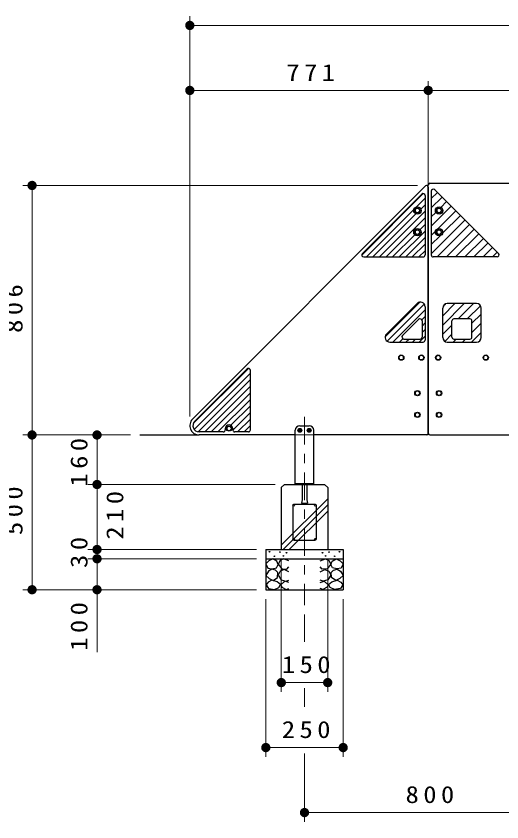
# Model space of a CAD drawing. Units: millimetres on the paper, scale 1:30. Extents: x -385 to 0, y -5 to 267.
# Drawn here: x -313.9 to -261.6, y 44.8 to 131.6 of the extents above; entities that cross this region are included whole.
import ezdxf

# ---------------------------------------------------------------- set-up
doc = ezdxf.new("R2010")
doc.units = ezdxf.units.MM
doc.linetypes.add('USER1', pattern=[4.5, 2.5, -2])
doc.linetypes.add('USER2', pattern=[6, 3, -1, 1, -1])
doc.layers.add('1_30', color=7, linetype='Continuous', lineweight=25)
doc.styles.add('ＭＳ ゴシック', font='')
doc.styles.get('ＭＳ ゴシック').set_extended_font_data('MS Gothic')

# ---------------------------------------------------------------- blocks, each defined once
blk = doc.blocks.new('filled_dot')
at = {"color": 0, "linetype": 'Continuous', "lineweight": -2, "const_width": 1.25}
blk.add_lwpolyline([(-0.625, 0, 1), (0.625, 0, 1)], format="xyb", close=True, dxfattribs=at)

msp = doc.modelspace()

# ---------------------------------------------------------------- linework, layer by layer
at = {"layer": '1_30', "lineweight": 13}
for p, q in [((-295.194, 124.609), (-295.194, 131.609)), ((-295.194, 130.609), (-203.43, 130.609)), ((-295.194, 88.503), (-295.194, 124.609)), ((-269.503, 113.401), (-269.503, 124.609)), ((-269.503, 114.442), (-269.503, 124.609)), ((-295.194, 123.609), (-269.503, 123.609)), ((-269.503, 123.609), (-242.397, 123.609)), ((-270.669, 113.373), (-313.194, 113.373)), ((-312.194, 86.503), (-312.194, 113.373)), ((-301.585, 86.503), (-313.194, 86.503)), ((-301.585, 86.503), (-313.194, 86.503)), ((-312.194, 69.836), (-312.194, 86.503)), ((-305.194, 81.169), (-305.194, 86.503)), ((-286.003, 81.169), (-306.194, 81.169)), ((-305.194, 74.169), (-305.194, 81.169)), ((-285.336, 74.632), (-280.336, 79.632)), ((-285.138, 74.17), (-280.336, 78.972)), ((-284.478, 74.17), (-280.336, 78.312)), ((-288.003, 74.169), (-306.194, 74.169)), ((-305.194, 73.169), (-305.194, 74.169)), ((-288.003, 73.169), (-306.194, 73.169)), ((-305.194, 63.122), (-305.194, 73.169)), ((-285.336, 73.169), (-285.336, 58.836)), ((-280.336, 73.169), (-280.336, 58.836)), ((-288.003, 69.836), (-313.194, 69.836)), ((-287.003, 68.836), (-287.003, 51.836)), ((-278.669, 68.836), (-278.669, 51.836)), ((-282.836, 67.179), (-282.836, 64.222)), ((-280.336, 59.836), (-285.336, 59.836)), ((-282.836, 59.222), (-282.836, 57.217)), ((-278.669, 52.836), (-287.003, 52.836)), ((-282.836, 52.217), (-282.836, 44.836)), ((-256.169, 45.836), (-282.836, 45.836))]:
    msp.add_line(p, q, dxfattribs=at)
at = {"layer": '1_30', "color": 4}
for p, q in [((-269.787, 113.324), (-294.901, 88.21)), ((-269.503, 113.206), (-269.503, 86.669)), ((-270.206, 112.434), (-276.6, 106.039)), ((-269.836, 112.281), (-269.836, 105.886)), ((-276.447, 105.669), (-270.053, 105.669)), ((-274.006, 97.356), (-270.69, 100.673)), ((-269.836, 100.319), (-269.836, 96.719)), ((-272.271, 97.206), (-270.539, 98.938)), ((-270.169, 98.784), (-270.169, 97.053)), ((-273.653, 96.503), (-270.053, 96.503)), ((-272.118, 96.836), (-270.386, 96.836)), ((-289.039, 93.601), (-294.666, 87.974)), ((-288.669, 87.053), (-288.669, 93.447)), ((-291.585, 86.836), (-294.194, 86.836)), ((-291.368, 87.198), (-291.368, 87.053)), ((-290.568, 87.198), (-290.568, 87.053)), ((-288.886, 86.836), (-290.351, 86.836)), ((-283.869, 86.503), (-294.194, 86.503)), ((-269.669, 86.503), (-281.803, 86.503))]:
    msp.add_line(p, q, dxfattribs=at)
at = {"layer": '1_30', "color": 1}
for p, q in [((-269.503, 86.669), (-269.503, 113.442)), ((-269.336, 113.609), (-256.95, 113.609)), ((-268.799, 112.905), (-261.933, 106.039)), ((-269.169, 112.752), (-269.169, 105.886)), ((-262.087, 105.669), (-268.953, 105.669)), ((-267.944, 97.003), (-267.944, 100.153)), ((-264.294, 100.653), (-267.444, 100.653)), ((-263.794, 97.003), (-263.794, 100.153)), ((-265.003, 99.003), (-266.736, 99.003)), ((-266.953, 97.053), (-266.953, 98.786)), ((-264.786, 97.053), (-264.786, 98.786)), ((-267.444, 96.503), (-264.294, 96.503)), ((-266.736, 96.836), (-265.003, 96.836)), ((-269.336, 86.503), (-257.203, 86.503))]:
    msp.add_line(p, q, dxfattribs=at)
at = {"layer": '1_30', "color": 2, "lineweight": 13}
for p, q in [((-276.664, 105.881), (-270.047, 112.497)), ((-270.785, 111.052), (-269.836, 112.002)), ((-269.169, 111.961), (-268.512, 112.618)), ((-269.169, 110.971), (-268.017, 112.123)), ((-270.302, 110.828), (-269.836, 111.295)), ((-269.169, 108.991), (-267.027, 111.133)), ((-268.135, 111.015), (-267.522, 111.628)), ((-276.168, 105.669), (-271.052, 110.786)), ((-275.461, 105.669), (-270.828, 110.302)), ((-274.754, 105.669), (-269.836, 110.587)), ((-269.169, 109.981), (-268.682, 110.469)), ((-268.452, 108.719), (-266.532, 110.638)), ((-274.047, 105.669), (-269.836, 109.88)), ((-269.169, 106.022), (-265.542, 109.648)), ((-267.95, 108.231), (-266.037, 110.143)), ((-270.388, 108.621), (-269.836, 109.173)), ((-268.531, 105.669), (-265.047, 109.153)), ((-267.541, 105.669), (-264.553, 108.658)), ((-273.34, 105.669), (-270.954, 108.055)), ((-272.633, 105.669), (-269.836, 108.466)), ((-271.926, 105.669), (-269.836, 107.759)), ((-269.169, 108.001), (-268.719, 108.452)), ((-269.169, 107.012), (-268.23, 107.95)), ((-266.552, 105.669), (-264.058, 108.163)), ((-265.562, 105.669), (-263.563, 107.669)), ((-271.218, 105.669), (-269.836, 107.052)), ((-264.572, 105.669), (-263.068, 107.174)), ((-270.511, 105.669), (-269.836, 106.345)), ((-263.582, 105.669), (-262.573, 106.679)), ((-262.592, 105.669), (-262.078, 106.184)), ((-274.146, 97.085), (-270.419, 100.813)), ((-273.934, 96.59), (-269.923, 100.601)), ((-273.314, 96.503), (-269.836, 99.981)), ((-267.944, 98.337), (-265.629, 100.653)), ((-267.944, 99.327), (-266.619, 100.653)), ((-267.898, 100.364), (-267.655, 100.606)), ((-266.289, 99.003), (-264.639, 100.653)), ((-265.299, 99.003), (-263.876, 100.426)), ((-270.205, 98.904), (-269.836, 99.274)), ((-264.786, 98.526), (-263.794, 99.517)), ((-270.169, 98.233), (-269.836, 98.567)), ((-267.944, 97.347), (-266.953, 98.339)), ((-264.786, 97.536), (-263.794, 98.527)), ((-270.169, 97.526), (-269.836, 97.86)), ((-267.717, 96.584), (-266.953, 97.349)), ((-264.829, 96.503), (-263.794, 97.537)), ((-272.607, 96.503), (-272.237, 96.872)), ((-271.9, 96.503), (-271.566, 96.836)), ((-271.193, 96.503), (-270.859, 96.836)), ((-270.486, 96.503), (-269.836, 97.152)), ((-266.809, 96.503), (-266.475, 96.836)), ((-265.819, 96.503), (-265.485, 96.836)), ((-294.824, 87.72), (-288.881, 93.664)), ((-294.731, 87.107), (-288.669, 93.168)), ((-294.288, 86.843), (-288.669, 92.461)), ((-293.587, 86.836), (-288.669, 91.754)), ((-292.88, 86.836), (-288.669, 91.047)), ((-292.173, 86.836), (-288.669, 90.34)), ((-290.761, 87.541), (-288.669, 89.633)), ((-290.567, 87.028), (-288.669, 88.926)), ((-290.052, 86.836), (-288.669, 88.219)), ((-289.345, 86.836), (-288.669, 87.512))]:
    msp.add_line(p, q, dxfattribs=at)
at = {"layer": '1_30', "color": 2, "linetype": 'USER2', "lineweight": 13}
msp.add_line((-282.836, 88.473), (-282.836, 68.179), dxfattribs=at)
at = {"layer": '1_30', "color": 2}
for p, q in [((-283.836, 81.17), (-283.836, 87.003)), ((-283.336, 87.503), (-282.336, 87.503)), ((-281.836, 81.17), (-281.836, 87.003)), ((-283.836, 81.17), (-281.836, 81.17))]:
    msp.add_line(p, q, dxfattribs=at)
at = {"layer": '1_30', "color": 4, "lineweight": 13}
for p, q in [((-283.413, 87.003), (-283.374, 87.069)), ((-283.374, 86.936), (-283.413, 87.003)), ((-283.374, 87.069), (-283.297, 87.069)), ((-283.297, 86.936), (-283.374, 86.936)), ((-283.297, 87.069), (-283.259, 87.003)), ((-283.259, 87.003), (-283.297, 86.936)), ((-282.374, 87.069), (-282.413, 87.003)), ((-282.413, 87.003), (-282.374, 86.936)), ((-282.297, 87.069), (-282.374, 87.069)), ((-282.374, 86.936), (-282.297, 86.936)), ((-282.259, 87.003), (-282.297, 87.069)), ((-282.297, 86.936), (-282.259, 87.003))]:
    msp.add_line(p, q, dxfattribs=at)
at = {"layer": '1_30'}
for p, q in [((-300.585, 86.503), (-294.194, 86.503)), ((-285.003, 81.169), (-285.336, 80.836)), ((-285.336, 80.836), (-285.336, 74.169)), ((-285.003, 81.169), (-280.669, 81.169)), ((-283.086, 81.169), (-283.086, 79.505)), ((-282.586, 81.169), (-282.586, 79.501)), ((-280.669, 81.17), (-280.336, 80.836)), ((-280.336, 80.836), (-280.336, 74.169)), ((-284.003, 79.036), (-281.669, 79.036)), ((-283.086, 79.503), (-283.17, 79.17)), ((-283.169, 79.169), (-282.503, 79.169)), ((-282.586, 79.503), (-282.503, 79.169)), ((-284.103, 78.936), (-284.103, 75.269)), ((-281.569, 78.936), (-281.569, 75.269)), ((-284.003, 75.169), (-281.669, 75.169)), ((-287.003, 74.169), (-278.669, 74.169)), ((-287.003, 74.169), (-287.003, 69.836)), ((-278.669, 74.169), (-278.669, 69.836)), ((-287.003, 73.169), (-278.669, 73.169)), ((-287.003, 69.836), (-278.669, 69.836))]:
    msp.add_line(p, q, dxfattribs=at)
at = {"layer": '1_30', "color": 4, "linetype": 'USER1', "lineweight": 13}
msp.add_line((-281.803, 86.503), (-283.869, 86.503), dxfattribs=at)
at = {"layer": '1_30', "color": 2, "linetype": 'USER1', "lineweight": 13}
msp.add_line((-283.836, 81.276), (-281.836, 81.276), dxfattribs=at)
at = {"layer": '1_30'}
for points in [[(-286.254, 73.15), (-286.677, 72.949), (-286.994, 72.632), (-286.793, 72.167), (-286.307, 72.072), (-285.842, 72.178), (-285.673, 72.569), (-285.8, 72.907)], [(-279.418, 73.15), (-278.995, 72.949), (-278.678, 72.632), (-278.879, 72.167), (-279.365, 72.072), (-279.829, 72.178), (-279.998, 72.569), (-279.872, 72.907)], [(-286.339, 72.051), (-286.698, 71.819), (-286.994, 71.365), (-286.656, 71.058), (-286.212, 70.847), (-285.747, 71.143), (-285.695, 71.703), (-285.967, 71.944)], [(-279.333, 72.051), (-278.974, 71.819), (-278.678, 71.365), (-279.016, 71.058), (-279.46, 70.847), (-279.925, 71.143), (-279.977, 71.703), (-279.705, 71.944)], [(-286.366, 70.853), (-286.745, 70.641), (-286.97, 70.359), (-286.702, 69.981), (-286.073, 69.846), (-285.596, 70.059), (-285.414, 70.396), (-285.773, 70.699)], [(-279.306, 70.853), (-278.927, 70.641), (-278.701, 70.359), (-278.97, 69.981), (-279.599, 69.846), (-280.076, 70.059), (-280.258, 70.396), (-279.899, 70.699)]]:
    msp.add_lwpolyline(points, close=True, dxfattribs=at)
for points in [[(-284.522, 72.959), (-285.093, 73.171), (-285.452, 72.991), (-285.663, 72.59), (-285.272, 72.083), (-284.755, 72.041), (-284.522, 72.305)], [(-281.15, 72.959), (-280.579, 73.171), (-280.22, 72.991), (-280.009, 72.59), (-280.4, 72.083), (-280.917, 72.041), (-281.15, 72.305)], [(-284.533, 71.755), (-285.04, 72.019), (-285.462, 71.85), (-285.663, 71.417), (-285.367, 70.9), (-284.86, 70.742), (-284.533, 70.879)], [(-281.139, 71.755), (-280.632, 72.019), (-280.21, 71.85), (-280.009, 71.417), (-280.305, 70.9), (-280.812, 70.742), (-281.139, 70.879)], [(-284.522, 70.604), (-284.966, 70.742), (-285.399, 70.372), (-285.283, 70.108), (-284.797, 69.865), (-284.522, 69.971)], [(-281.15, 70.604), (-280.706, 70.742), (-280.273, 70.372), (-280.389, 70.108), (-280.875, 69.865), (-281.15, 69.971)]]:
    msp.add_lwpolyline(points, dxfattribs=at)
at = {"layer": '1_30', "color": 4}
for centre in [(-270.669, 110.669), (-270.669, 108.336)]:
    msp.add_circle(centre, 0.4, dxfattribs=at)
at = {"layer": '1_30', "color": 232}
for centre in [(-270.669, 110.669), (-268.336, 110.669), (-270.669, 108.336), (-268.336, 108.336), (-272.403, 94.836), (-270.236, 94.836), (-268.436, 94.836), (-263.303, 94.836), (-270.669, 91.003), (-268.336, 91.003), (-270.669, 88.669), (-268.336, 88.669), (-290.968, 87.198)]:
    msp.add_circle(centre, 0.283, dxfattribs=at)
at = {"layer": '1_30', "color": 232, "lineweight": 13}
for centre in [(-270.669, 110.669), (-268.336, 110.669), (-270.669, 108.336), (-268.336, 108.336), (-272.403, 94.836), (-270.236, 94.836), (-268.436, 94.836), (-263.303, 94.836), (-270.669, 91.003), (-268.336, 91.003), (-270.669, 88.669), (-268.336, 88.669), (-290.968, 87.198)]:
    msp.add_circle(centre, 0.217, dxfattribs=at)
at = {"layer": '1_30', "color": 1}
for centre in [(-268.336, 110.669), (-268.336, 108.336)]:
    msp.add_circle(centre, 0.4, dxfattribs=at)
at = {"layer": '1_30'}
for centre, radius in [((-283.336, 87.003), 0.208), ((-282.336, 87.003), 0.208), ((-284.003, 78.936), 0.1), ((-281.669, 78.936), 0.1), ((-284.003, 75.269), 0.1), ((-281.669, 75.269), 0.1), ((-286.609, 73.93), 0.0333), ((-285.485, 73.892), 0.0333), ((-284.772, 73.817), 0.0333), ((-280.9, 73.817), 0.0333), ((-280.187, 73.892), 0.0333), ((-279.063, 73.93), 0.0333), ((-286.084, 73.442), 0.0333), ((-285.11, 73.48), 0.0333), ((-280.562, 73.48), 0.0333), ((-279.587, 73.442), 0.0333)]:
    msp.add_circle(centre, radius, dxfattribs=at)
at = {"layer": '1_30', "color": 3}
for centre in [(-283.336, 87.003), (-282.336, 87.003)]:
    msp.add_circle(centre, 0.175, dxfattribs=at)
at = {"layer": '1_30', "color": 4, "lineweight": 13}
for centre, radius in [((-283.336, 87.003), 0.136), ((-283.336, 87.003), 0.077), ((-282.336, 87.003), 0.136), ((-282.336, 87.003), 0.077)]:
    msp.add_circle(centre, radius, dxfattribs=at)
at = {"layer": '1_30', "color": 2}
for centre in [(-283.336, 87.003), (-282.336, 87.003)]:
    msp.add_circle(centre, 0.133, dxfattribs=at)
at = {"layer": '1_30', "color": 4}
for centre, radius, start, end in [((-269.669, 113.206), 0.167, 0, 135), ((-270.053, 112.281), 0.217, 0, 135), ((-276.447, 105.886), 0.217, 135, 270), ((-270.053, 105.886), 0.217, 270, 0), ((-270.336, 100.319), 0.5, 0, 135), ((-270.386, 98.784), 0.217, 0, 135), ((-273.653, 97.003), 0.5, 135, 270), ((-272.118, 97.053), 0.217, 135, 270), ((-270.386, 97.053), 0.217, 270, 0), ((-270.053, 96.719), 0.217, 270, 0), ((-288.886, 93.447), 0.217, 0, 135), ((-294.194, 87.503), 1, 135, 270), ((-294.194, 87.503), 0.667, 135, 270), ((-291.585, 87.053), 0.217, 270, 0), ((-290.968, 87.198), 0.4, 0, 180), ((-290.351, 87.053), 0.217, 180, 270), ((-288.886, 87.053), 0.217, 270, 0), ((-269.669, 86.669), 0.167, 270, 0)]:
    msp.add_arc(centre, radius, start, end, dxfattribs=at)
at = {"layer": '1_30', "color": 1}
for centre, radius, start, end in [((-269.336, 113.442), 0.167, 90, 180), ((-268.953, 112.752), 0.217, 45, 180), ((-268.953, 105.886), 0.217, 180, 270), ((-262.087, 105.886), 0.217, 270, 45), ((-267.444, 100.153), 0.5, 90, 180), ((-264.294, 100.153), 0.5, 0, 90), ((-266.736, 98.786), 0.217, 90, 180), ((-265.003, 98.786), 0.217, 0, 90), ((-267.444, 97.003), 0.5, 180, 270), ((-266.736, 97.053), 0.217, 180, 270), ((-265.003, 97.053), 0.217, 270, 0), ((-264.294, 97.003), 0.5, 270, 0), ((-269.336, 86.669), 0.167, 180, 270)]:
    msp.add_arc(centre, radius, start, end, dxfattribs=at)
at = {"layer": '1_30', "color": 2}
for centre, start, end in [((-283.336, 87.003), 90, 180), ((-282.336, 87.003), 0, 90)]:
    msp.add_arc(centre, 0.5, start, end, dxfattribs=at)
at = {"layer": '1_30', "color": 4, "linetype": 'USER1', "lineweight": 13}
msp.add_arc((-292.256, 87.187), 0.767, 296.85247, 297, dxfattribs=at)
at = {"layer": '1_30', "color": 2, "linetype": 'USER1', "lineweight": 13}
msp.add_arc((-292.256, 87.187), 0.767, 296.85247, 297, dxfattribs=at)

# ---------------------------------------------------------------- block references
at = {"layer": '1_30', "lineweight": 13, "xscale": 0.4, "yscale": 0.4}
for p in [(-295.194, 130.609), (-295.194, 123.609), (-269.503, 123.609), (-285.336, 59.836), (-287.003, 52.836), (-282.836, 45.836)]:
    msp.add_blockref('filled_dot', p, dxfattribs=at)
for p, rotation in [((-269.503, 123.609), 180), ((-312.194, 113.373), 270), ((-312.194, 86.503), 270), ((-312.194, 86.503), 90), ((-305.194, 86.503), 270), ((-305.194, 81.169), 270), ((-305.194, 81.169), 90), ((-305.194, 74.169), 270), ((-305.194, 74.169), 90), ((-305.194, 73.169), 270), ((-312.194, 69.836), 90), ((-305.194, 69.836), 90), ((-280.336, 59.836), 180), ((-278.669, 52.836), 180)]:
    msp.add_blockref('filled_dot', p, dxfattribs=dict(at, rotation=rotation))

# ---------------------------------------------------------------- texts
at = {"layer": '1_30', "char_height": 1.833, "attachment_point": 8, "style": 'ＭＳ ゴシック'}
for s, insert in [('\\T1.33;\\W1.15;771', (-281.932, 124.609)), ('\\T1.33;\\W1.15;150', (-282.415, 60.836)), ('\\T1.33;\\W1.15;250', (-282.421, 53.836)), ('\\T1.33;\\W1.15;800', (-269.086, 46.836))]:
    msp.add_mtext(s, dxfattribs=dict(at, insert=insert))
at = {"layer": '1_30', "char_height": 1.833, "rotation": 90, "style": 'ＭＳ ゴシック'}
for s, insert, attachment_point in [('\\T1.33;\\W1.15;806', (-313.194, 100.353), 8), ('\\T1.33;\\W1.15;160', (-306.194, 83.798), 8), ('\\T1.33;\\W1.15;500', (-313.194, 78.586), 8), ('\\T1.33;\\W1.15;210', (-304.194, 78.091), 2), ('\\T1.34;\\W1.15;30', (-306.194, 74.097), 8), ('\\T1.33;\\W1.15;100', (-306.194, 66.122), 8)]:
    msp.add_mtext(s, dxfattribs=dict(at, insert=insert, attachment_point=attachment_point))

doc.saveas('drawing.dxf')
